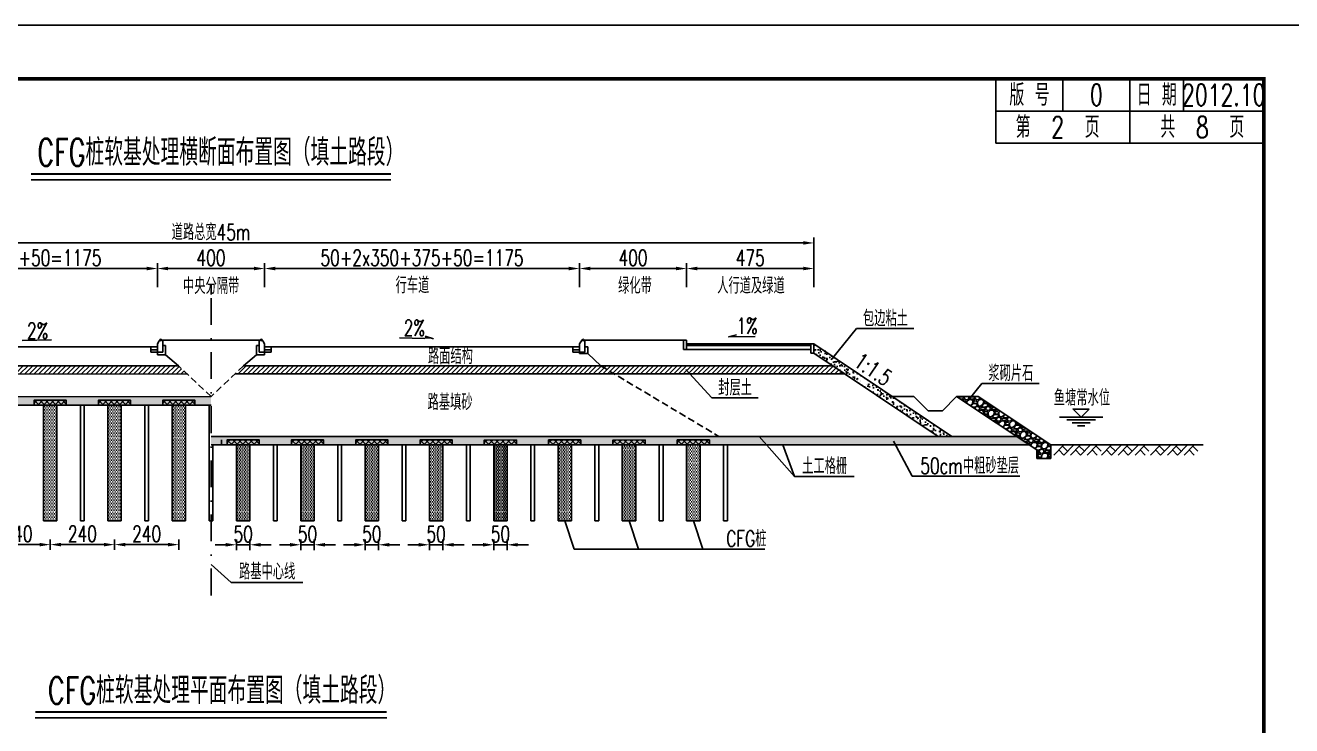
# Model space of a CAD drawing. Extents: x 216 to 3576, y 696 to 993.
# Drawn here: x 814.9 to 1051.2, y 861.8 to 992.5 of the extents above; entities that cross this region are included whole.
import ezdxf
from ezdxf.enums import TextEntityAlignment as Align

# ---------------------------------------------------------------- set-up
doc = ezdxf.new("R2010")
doc.units = 0
doc.header["$LTSCALE"] = 5
doc.header["$PDMODE"] = 32
doc.header["$PDSIZE"] = 0.3
for name, pattern in [('DASHDOT', [1, 0.5, -0.25, 0, -0.25]), ('DASHED', [19.05, 12.7, -6.35]), ('HIDDEN', [0.375, 0.25, -0.125]), ('RICAD_LTYPE1', [0])]:
    doc.linetypes.add(name, pattern=pattern)
doc.layers.get('0').update_dxf_attribs({"linetype": 'CONTINUOUS'})
doc.layers.get('DEFPOINTS').update_dxf_attribs({"linetype": 'RICAD_LTYPE1'})
for name, color, linetype in [('2', 2, 'HIDDEN'), ('LAYER1', 7, 'RICAD_LTYPE1'), ('PP-COM', 7, 'CONTINUOUS'), ('YOLLOW', 2, 'CONTINUOUS'), ('图框', 7, 'CONTINUOUS'), ('尺寸标注', 4, 'CONTINUOUS'), ('文字', 7, 'CONTINUOUS'), ('次轮廓', 7, 'CONTINUOUS'), ('结构', 7, 'CONTINUOUS'), ('绿化', 3, 'CONTINUOUS'), ('道路结构', 7, 'CONTINUOUS')]:
    doc.layers.add(name, color=color, linetype=linetype)
doc.layers.add('标注', color=4, linetype='CONTINUOUS', lineweight=15)
doc.styles.get("Standard").update_dxf_attribs({"font": 'simplex1.shx', "width": 0.7, "bigfont": 'hztxt.shx'})
doc.dimstyles.new('比例1：200', dxfattribs={"dimtxt": 3, "dimasz": 2, "dimexe": 1, "dimexo": 1, "dimgap": 0.5, "dimtad": 1, "dimlfac": 20, "dimzin": 13, "dimdsep": 46, "dimtxsty": 'Standard', "dimcen": -0.09, "dimclrd": 256, "dimclre": 256, "dimclrt": 7, "dimaunit": 1, "dimadec": 0, "dimazin": 0, "dimtfac": 0.0005, "dimtix": 1, "dimtmove": 2, "dimatfit": 3, "dimfxl": 0, "dimtolj": 1, "dimtzin": 13, "dimarcsym": 0})
pattern_1 = [(0, (-427.4949, 297), (0.15625, 0.3125), [0, -0.3125])]
pattern_2 = [(45, (-7.4949, 297), (-0.44194174, 0.44194174), [])]

# ---------------------------------------------------------------- blocks, each defined once
blk = doc.blocks.new('cs2')
for p, q in [((4729.56, 1070.97), (4729.56, 1069.04)), ((4729.92, 1071.66), (4729.6, 1071.1)), ((4730.59, 1071.79), (4730.14, 1071.79)), ((4730.59, 1071.79), (4730.59, 1069.54)), ((4730.59, 1069.54), (4729.56, 1069.54))]:
    blk.add_line(p, q)
for centre, start, end in [((4729.81, 1070.97), 150.42, 180), ((4730.14, 1071.54), 90, 150.42)]:
    blk.add_arc(centre, 0.25, start, end)
blk.add_point((4730.18, 1071.79))
blk = doc.blocks.new('*D40')
at = {"layer": 'DEFPOINTS', "color": 0}
for p in [(839.52, 947.13), (780.77, 942.68), (839.52, 942.68)]:
    blk.add_point(p, dxfattribs=at)
at = {"layer": '标注', "lineweight": -2}
for p, q in [((780.77, 943.68), (780.77, 948.13)), ((839.52, 943.68), (839.52, 948.13)), ((782.77, 947.13), (837.52, 947.13))]:
    blk.add_line(p, q, dxfattribs=at)
at = {"layer": '标注'}
for points in [[(782.77, 947.47), (782.77, 946.8), (780.77, 947.13)], [(837.52, 947.47), (837.52, 946.8), (839.52, 947.13)]]:
    blk.add_solid(points, dxfattribs=at)
at = {"layer": '标注', "color": 7, "insert": (810.14, 949.13), "char_height": 3, "attachment_point": 5}
blk.add_mtext('\\A1;50+375+2x350+50=1175', dxfattribs=at)
blk = doc.blocks.new('*D41')
at = {"layer": 'DEFPOINTS', "color": 0}
for p in [(859.52, 947.13), (839.52, 942.68), (859.52, 942.68)]:
    blk.add_point(p, dxfattribs=at)
at = {"layer": '标注', "lineweight": -2}
for p, q in [((839.52, 943.68), (839.52, 948.13)), ((859.52, 943.68), (859.52, 948.13)), ((841.52, 947.13), (857.52, 947.13))]:
    blk.add_line(p, q, dxfattribs=at)
at = {"layer": '标注'}
for points in [[(841.52, 947.47), (841.52, 946.8), (839.52, 947.13)], [(857.52, 947.47), (857.52, 946.8), (859.52, 947.13)]]:
    blk.add_solid(points, dxfattribs=at)
at = {"layer": '标注', "color": 7, "insert": (849.52, 949.13), "char_height": 3, "attachment_point": 5}
blk.add_mtext('\\A1;400', dxfattribs=at)
blk = doc.blocks.new('*D42')
at = {"layer": 'DEFPOINTS', "color": 0}
for p in [(918.27, 947.13), (859.52, 942.68), (918.27, 942.68)]:
    blk.add_point(p, dxfattribs=at)
at = {"layer": '标注', "lineweight": -2}
for p, q in [((859.52, 943.68), (859.52, 948.13)), ((918.27, 943.68), (918.27, 948.13)), ((861.52, 947.13), (916.27, 947.13))]:
    blk.add_line(p, q, dxfattribs=at)
at = {"layer": '标注'}
for points in [[(861.52, 947.47), (861.52, 946.8), (859.52, 947.13)], [(916.27, 947.47), (916.27, 946.8), (918.27, 947.13)]]:
    blk.add_solid(points, dxfattribs=at)
at = {"layer": '标注', "color": 7, "insert": (888.89, 949.13), "char_height": 3, "attachment_point": 5}
blk.add_mtext('\\A1;50+2x350+375+50=1175', dxfattribs=at)
blk = doc.blocks.new('*D43')
at = {"layer": 'DEFPOINTS', "color": 0}
for p in [(962.02, 951.91), (737.02, 942.68), (962.02, 942.68)]:
    blk.add_point(p, dxfattribs=at)
at = {"layer": '标注', "lineweight": -2}
for p, q in [((737.02, 945.91), (737.02, 952.91)), ((962.02, 945.91), (962.02, 952.91)), ((739.02, 951.91), (960.02, 951.91))]:
    blk.add_line(p, q, dxfattribs=at)
at = {"layer": '标注'}
for points in [[(739.02, 952.25), (739.02, 951.58), (737.02, 951.91)], [(960.02, 952.25), (960.02, 951.58), (962.02, 951.91)]]:
    blk.add_solid(points, dxfattribs=at)
at = {"layer": '标注', "color": 7, "insert": (849.52, 953.91), "char_height": 3, "attachment_point": 5}
blk.add_mtext('\\A1;道路总宽45m', dxfattribs=at)
blk = doc.blocks.new('*D44')
at = {"layer": 'DEFPOINTS', "color": 0}
for p in [(938.27, 947.13), (938.27, 942.68), (962.02, 942.68)]:
    blk.add_point(p, dxfattribs=at)
at = {"layer": '标注', "lineweight": -2}
for p, q in [((938.27, 943.68), (938.27, 948.13)), ((962.02, 943.68), (962.02, 948.13)), ((960.02, 947.13), (940.27, 947.13))]:
    blk.add_line(p, q, dxfattribs=at)
at = {"layer": '标注'}
for points in [[(940.27, 947.47), (940.27, 946.8), (938.27, 947.13)], [(960.02, 947.47), (960.02, 946.8), (962.02, 947.13)]]:
    blk.add_solid(points, dxfattribs=at)
at = {"layer": '标注', "color": 7, "insert": (950.14, 949.13), "char_height": 3, "attachment_point": 5}
blk.add_mtext('\\A1;475', dxfattribs=at)
blk = doc.blocks.new('*D45')
at = {"layer": 'DEFPOINTS', "color": 0}
for p in [(918.27, 947.13), (918.27, 942.68), (938.27, 942.68)]:
    blk.add_point(p, dxfattribs=at)
at = {"layer": '标注', "lineweight": -2}
for p, q in [((918.27, 943.68), (918.27, 948.13)), ((938.27, 943.68), (938.27, 948.13)), ((936.27, 947.13), (920.27, 947.13))]:
    blk.add_line(p, q, dxfattribs=at)
at = {"layer": '标注'}
for points in [[(920.27, 947.47), (920.27, 946.8), (918.27, 947.13)], [(936.27, 947.47), (936.27, 946.8), (938.27, 947.13)]]:
    blk.add_solid(points, dxfattribs=at)
at = {"layer": '标注', "color": 7, "insert": (928.27, 949.13), "char_height": 3, "attachment_point": 5}
blk.add_mtext('\\A1;400', dxfattribs=at)
blk = doc.blocks.new('*D46')
at = {"layer": 'DEFPOINTS', "color": 0}
for p in [(854.27, 897.54), (856.77, 897.54), (856.77, 895.57)]:
    blk.add_point(p, dxfattribs=at)
at = {"layer": '尺寸标注', "lineweight": -2}
for p, q in [((852.27, 895.57), (850.27, 895.57)), ((854.27, 896.54), (854.27, 894.57)), ((854.27, 895.57), (856.77, 895.57)), ((856.77, 896.54), (856.77, 894.57)), ((858.77, 895.57), (860.77, 895.57))]:
    blk.add_line(p, q, dxfattribs=at)
at = {"layer": '尺寸标注'}
for points in [[(852.27, 895.9), (852.27, 895.24), (854.27, 895.57)], [(858.77, 895.9), (858.77, 895.24), (856.77, 895.57)]]:
    blk.add_solid(points, dxfattribs=at)
at = {"layer": '尺寸标注', "color": 7, "insert": (855.52, 897.57), "char_height": 3, "attachment_point": 5}
blk.add_mtext('\\A1;50', dxfattribs=at)
blk = doc.blocks.new('*D60')
at = {"layer": 'DEFPOINTS', "color": 0}
for p in [(807.52, 897.54), (819.52, 897.54), (819.52, 895.6)]:
    blk.add_point(p, dxfattribs=at)
at = {"layer": '尺寸标注', "lineweight": -2}
for p, q in [((807.52, 896.54), (807.52, 894.6)), ((809.52, 895.6), (817.52, 895.6)), ((819.52, 896.54), (819.52, 894.6))]:
    blk.add_line(p, q, dxfattribs=at)
at = {"layer": '尺寸标注'}
for points in [[(809.52, 895.93), (809.52, 895.27), (807.52, 895.6)], [(817.52, 895.93), (817.52, 895.27), (819.52, 895.6)]]:
    blk.add_solid(points, dxfattribs=at)
at = {"layer": '尺寸标注', "color": 7, "insert": (813.52, 897.6), "char_height": 3, "attachment_point": 5}
blk.add_mtext('\\A1;240', dxfattribs=at)
blk = doc.blocks.new('*D61')
at = {"layer": 'DEFPOINTS', "color": 0}
for p in [(819.52, 897.54), (831.52, 897.54), (831.52, 895.6)]:
    blk.add_point(p, dxfattribs=at)
at = {"layer": '尺寸标注', "lineweight": -2}
for p, q in [((819.52, 896.54), (819.52, 894.6)), ((821.52, 895.6), (829.52, 895.6)), ((831.52, 896.54), (831.52, 894.6))]:
    blk.add_line(p, q, dxfattribs=at)
at = {"layer": '尺寸标注'}
for points in [[(821.52, 895.93), (821.52, 895.27), (819.52, 895.6)], [(829.52, 895.93), (829.52, 895.27), (831.52, 895.6)]]:
    blk.add_solid(points, dxfattribs=at)
at = {"layer": '尺寸标注', "color": 7, "insert": (825.52, 897.6), "char_height": 3, "attachment_point": 5}
blk.add_mtext('\\A1;240', dxfattribs=at)
blk = doc.blocks.new('*D62')
at = {"layer": 'DEFPOINTS', "color": 0}
for p in [(831.52, 897.54), (843.52, 897.54), (843.52, 895.6)]:
    blk.add_point(p, dxfattribs=at)
at = {"layer": '尺寸标注', "lineweight": -2}
for p, q in [((831.52, 896.54), (831.52, 894.6)), ((833.52, 895.6), (841.52, 895.6)), ((843.52, 896.54), (843.52, 894.6))]:
    blk.add_line(p, q, dxfattribs=at)
at = {"layer": '尺寸标注'}
for points in [[(833.52, 895.93), (833.52, 895.27), (831.52, 895.6)], [(841.52, 895.93), (841.52, 895.27), (843.52, 895.6)]]:
    blk.add_solid(points, dxfattribs=at)
at = {"layer": '尺寸标注', "color": 7, "insert": (837.52, 897.6), "char_height": 3, "attachment_point": 5}
blk.add_mtext('\\A1;240', dxfattribs=at)
blk = doc.blocks.new('*D63')
at = {"layer": 'DEFPOINTS', "color": 0}
for p in [(866.27, 897.54), (868.77, 897.54), (868.77, 895.57)]:
    blk.add_point(p, dxfattribs=at)
at = {"layer": '尺寸标注', "lineweight": -2}
for p, q in [((864.27, 895.57), (862.27, 895.57)), ((866.27, 896.54), (866.27, 894.57)), ((866.27, 895.57), (868.77, 895.57)), ((868.77, 896.54), (868.77, 894.57)), ((870.77, 895.57), (872.77, 895.57))]:
    blk.add_line(p, q, dxfattribs=at)
at = {"layer": '尺寸标注'}
for points in [[(864.27, 895.9), (864.27, 895.24), (866.27, 895.57)], [(870.77, 895.9), (870.77, 895.24), (868.77, 895.57)]]:
    blk.add_solid(points, dxfattribs=at)
at = {"layer": '尺寸标注', "color": 7, "insert": (867.52, 897.57), "char_height": 3, "attachment_point": 5}
blk.add_mtext('\\A1;50', dxfattribs=at)
blk = doc.blocks.new('*D64')
at = {"layer": 'DEFPOINTS', "color": 0}
for p in [(878.27, 897.54), (880.77, 897.54), (880.77, 895.57)]:
    blk.add_point(p, dxfattribs=at)
at = {"layer": '尺寸标注', "lineweight": -2}
for p, q in [((876.27, 895.57), (874.27, 895.57)), ((878.27, 896.54), (878.27, 894.57)), ((878.27, 895.57), (880.77, 895.57)), ((880.77, 896.54), (880.77, 894.57)), ((882.77, 895.57), (884.77, 895.57))]:
    blk.add_line(p, q, dxfattribs=at)
at = {"layer": '尺寸标注'}
for points in [[(876.27, 895.9), (876.27, 895.24), (878.27, 895.57)], [(882.77, 895.9), (882.77, 895.24), (880.77, 895.57)]]:
    blk.add_solid(points, dxfattribs=at)
at = {"layer": '尺寸标注', "color": 7, "insert": (879.52, 897.57), "char_height": 3, "attachment_point": 5}
blk.add_mtext('\\A1;50', dxfattribs=at)
blk = doc.blocks.new('*D65')
at = {"layer": 'DEFPOINTS', "color": 0}
for p in [(890.27, 897.54), (892.77, 897.54), (892.77, 895.57)]:
    blk.add_point(p, dxfattribs=at)
at = {"layer": '尺寸标注', "lineweight": -2}
for p, q in [((888.27, 895.57), (886.27, 895.57)), ((890.27, 896.54), (890.27, 894.57)), ((890.27, 895.57), (892.77, 895.57)), ((892.77, 896.54), (892.77, 894.57)), ((894.77, 895.57), (896.77, 895.57))]:
    blk.add_line(p, q, dxfattribs=at)
at = {"layer": '尺寸标注'}
for points in [[(888.27, 895.9), (888.27, 895.24), (890.27, 895.57)], [(894.77, 895.9), (894.77, 895.24), (892.77, 895.57)]]:
    blk.add_solid(points, dxfattribs=at)
at = {"layer": '尺寸标注', "color": 7, "insert": (891.52, 897.57), "char_height": 3, "attachment_point": 5}
blk.add_mtext('\\A1;50', dxfattribs=at)
blk = doc.blocks.new('*D66')
at = {"layer": 'DEFPOINTS', "color": 0}
for p in [(902.27, 897.54), (904.77, 897.54), (904.77, 895.57)]:
    blk.add_point(p, dxfattribs=at)
at = {"layer": '尺寸标注', "lineweight": -2}
for p, q in [((900.27, 895.57), (898.27, 895.57)), ((902.27, 896.54), (902.27, 894.57)), ((902.27, 895.57), (904.77, 895.57)), ((904.77, 896.54), (904.77, 894.57)), ((906.77, 895.57), (908.77, 895.57))]:
    blk.add_line(p, q, dxfattribs=at)
at = {"layer": '尺寸标注'}
for points in [[(900.27, 895.9), (900.27, 895.24), (902.27, 895.57)], [(906.77, 895.9), (906.77, 895.24), (904.77, 895.57)]]:
    blk.add_solid(points, dxfattribs=at)
at = {"layer": '尺寸标注', "color": 7, "insert": (903.52, 897.57), "char_height": 3, "attachment_point": 5}
blk.add_mtext('\\A1;50', dxfattribs=at)
blk = doc.blocks.new('series')
at = {"width": 0.75}
for tag, height, p in [('页码', 4, (-35, -19)), ('图名', 5, (-220, -282)), ('图号', 5, (-20, -282))]:
    blk.add_attdef(tag, text='', height=height, dxfattribs=at).set_placement(p, align=Align.MIDDLE_CENTER)
blk = doc.blocks.new('123')
at = {"color": 7}
blk.add_lwpolyline([(635.99, 695.53), (635.99, 992.53), (215.99, 992.53), (215.99, 695.53)], close=True, dxfattribs=at)

msp = doc.modelspace()

# ---------------------------------------------------------------- hatches: boundary and pattern name
at = {"layer": 'YOLLOW'}
h = msp.add_hatch(dxfattribs=at)
h.set_pattern_fill('AR-CONC', color=256, scale=0.25, style=0)
h.set_pattern_definition([(50, (-7.4949, 297), (1.7931505, -0.1568803), [0.1875, -2.0625]), (355, (-7.495, 297), (-0.3468783, 1.8804803), [0.15, -1.65]), (100.4514, (-7.3455, 296.987), (1.4462735, 1.7235989), [0.1593505, -1.7528553]), (46.1842, (-7.495, 297.5), (2.6681026, -0.4137975), [0.28125, -3.09375]), (96.6356, (-7.2726, 297.4655), (2.336657, 2.4352947), [0.239026, -2.6292825]), (351.1842, (-7.495, 297.5), (2.336655, 2.4352965), [0.225, -2.475]), (21, (-7.2449, 297.375), (1.4922676, -1.0065472), [0.1875, -2.0625]), (326, (-7.245, 297.375), (0.6082883, 1.812875), [0.15, -1.65]), (71.4514, (-7.1206, 297.2911), (2.1005566, 0.8063262), [0.1593505, -1.7528553]), (37.5, (-7.4949, 297), (0.03039964, 0.83223463), [0, -1.63, 0, -1.675, 0, -1.65625]), (7.5, (-7.4949, 297), (0.65767384, 0.9860293), [0, -0.955, 0, -1.5925, 0, -0.63125]), (327.5, (-8.0524, 297), (1.3345561, -0.05638718), [0, -0.625, 0, -1.95, 0, -2.5875]), (317.5, (-8.3024, 297), (1.4579654, 0.2502625), [0, -0.8125, 0, -1.295, 0, -1.8375])])
h.paths.add_polyline_path([(962.01933, 933.09658), (962.01933, 931.36063), (985.18789, 915.78412), (987.77001, 915.78407)])
h = msp.add_hatch(dxfattribs=at)
h.set_pattern_fill('ANSI31', color=256, scale=5, style=0)
h.set_pattern_definition(pattern_2)
h.paths.add_polyline_path([(733.25789, 928.85301), (731.00391, 927.35036), (845.02744, 927.48449), (843.43868, 928.98263)])
h = msp.add_hatch(dxfattribs=at)
h.set_pattern_fill('ANSI31', color=256, scale=5, style=0)
h.set_pattern_definition(pattern_2)
h.paths.add_polyline_path([(855.59795, 928.97794), (854.00756, 927.47794), (967.79445, 927.47794), (965.56335, 928.97794)])
h = msp.add_hatch(dxfattribs=at)
h.set_pattern_fill('AR-SAND', color=256, style=0)
h.set_pattern_definition([(37.5, (0, 297), (-0.0629934, 1.9268238), [0, -1.52, 0, -1.7, 0, -1.625]), (7.5, (0, 297), (1.769777, 2.822146), [0, -0.82, 0, -1.37, 0, -0.525]), (327.5, (-1.23, 297), (3.1141419, 0.005659), [0, -0.5, 0, -1.8, 0, -2.35]), (317.5, (-1.23, 297), (3.0061266, 0.8776756), [0, -0.25, 0, -1.18, 0, -1.35])])
h.paths.add_polyline_path([(719.52092, 923.13424), (718.00137, 921.61469), (849.51933, 921.61469), (849.51789, 923.24885)])
h = msp.add_hatch(dxfattribs=at)
h.set_pattern_fill('GRAVEL', color=256, scale=2, style=0)
h.set_pattern_definition([(228.0128, (-6.05491, 299), (-15.999996464, -18.000002683), [0.269072, -26.638176]), (184.9697, (-6.23491, 298.8), (24.000002103, 1.999982614), [0.461736, -45.71185]), (132.5104, (-6.69491, 298.76), (19.999981437, -22.000017348), [0.325576, -32.232064]), (267.2737, (-7.47491, 298.26), (1.9999920355, 40.00000059), [0.420476, -41.627116]), (292.8337, (-7.49491, 297.84), (-10.000019811, 23.9999928236), [0.41231, -40.818746]), (357.2737, (-7.33491, 297.46), (-40.00000059, 1.9999920355), [0.420476, -41.627116]), (37.6942, (-6.914914, 297.44), (-26.0000146912, -19.9999808103), [0.556058, -55.049698]), (72.2553, (-6.47491, 297.78), (14.0000215254, 43.9999924625), [0.524976, -51.972642]), (121.4296, (-6.31491, 298.28), (-16.000016468, 25.999990073), [0.4219, -41.768146]), (175.2364, (-6.53491, 298.64), (22.000001893, -1.999983065), [0.481664, -23.601526]), (222.3974, (-7.014914, 298.68), (-24.000014702, -21.999984164), [0.622896, -61.66675]), (138.8141, (-5.49491, 298.24), (-14.000005894, 11.999994627), [0.212602, -21.047688]), (171.4692, (-5.65491, 298.38), (25.99999657, -4.00001582), [0.404474, -40.043022]), (225, (-6.0549, 298.44), (-2e-16, -2.0000006), [0.282842, -2.545584]), (203.1986, (-6.19491, 298.68), (9.99999946, 4.00000265), [0.152316, -15.07923]), (291.8014, (-6.3349, 298.62), (-1.99999982, 6.00000055), [0.215406, -10.554924]), (30.9638, (-6.2549, 298.42), (5.99999604, 4.00000497), [0.349858, -11.312046]), (161.5651, (-5.9549, 298.6), (4.00000087, -1.9999968), [0.252982, -6.071574]), (16.3895, (-7.49491, 298.62), (20.000004397, 5.99998542), [0.3544, -35.08569]), (70.3462, (-7.15491, 298.72), (-7.999990495, -22.000004271), [0.297322, -29.434816]), (293.1986, (-5.95491, 299), (-4.00000265, 9.99999946), [0.30463, -14.926916]), (343.6105, (-5.83491, 298.72), (-20.000004397, 5.99998542), [0.3544, -35.08569]), (339.444, (-7.49491, 297.38), (-10.00000369, 3.999991993), [0.34176, -16.746248]), (294.7751, (-7.17491, 297.26), (-9.999984378, 22.000006844), [0.286356, -28.349286]), (66.8014, (-5.93491, 297), (4.00000265, 9.99999946), [0.30463, -14.926916]), (17.354, (-5.81491, 297.28), (-26.000004038, -7.999989005), [0.335262, -33.190848]), (69.444, (-6.91491, 297), (-3.999991993, -10.00000369), [0.17088, -16.917128]), (101.3099, (-6.0549, 297), (-1.99999526, 8.0000015), [0.10198, -10.096058]), (165.9638, (-6.0749, 297.1), (6.0000011, -1.99999611), [0.41231, -7.8339]), (186.009, (-6.47491, 297.2), (19.999999502, 1.999998635), [0.3821, -37.827846]), (303.6901, (-6.2549, 298.24), (-2.00000267, 3.99999912), [0.288444, -6.922658]), (353.1572, (-6.09491, 298), (33.999998731, -4.000015996), [0.503588, -49.855126]), (60.9454, (-5.59491, 297.94), (-8.000000054, -14.00000077), [0.205912, -20.385348]), (90, (-5.495, 298.12), (-2, 2), [0.12, -1.88]), (120.2564, (-6.51491, 297.26), (7.999989774, -14.000004912), [0.277848, -27.50704]), (48.0128, (-6.65491, 297.5), (15.999996464, 18.000002683), [0.538144, -26.369104]), (0, (-6.295, 297.9), (2, 2), [0.52, -1.48]), (325.3048, (-5.77491, 297.9), (-19.999988518, 14.000017219), [0.316228, -31.306548]), (254.0546, (-5.51491, 297.72), (-1.99999978, -8.000000253), [0.291204, -14.269016]), (207.646, (-5.59491, 297.44), (-37.9999916144, -20.0000154263), [0.47413, -46.938948]), (175.4261, (-6.01491, 297.22), (-26.0000011166, 1.9999896023), [0.501598, -49.658148])])
h.paths.add_polyline_path([(988.65472, 923.24862), (1003.61825, 913.27293), (1003.61825, 911.70197), (1006.22468, 911.70197), (1006.22468, 914.20197), (992.65472, 923.24862)])
h = msp.add_hatch(dxfattribs=at)
h.set_pattern_fill('AR-SAND', color=256, style=0)
h.set_pattern_definition([(37.5, (-7.4949, 297), (-0.0629934, 1.9268238), [0, -1.52, 0, -1.7, 0, -1.625]), (7.5, (-7.495, 297), (1.7697767, 2.822146), [0, -0.82, 0, -1.37, 0, -0.525]), (327.5, (-8.7249, 297), (3.1141419, 0.005659), [0, -0.5, 0, -1.8, 0, -2.35]), (317.5, (-8.725, 297), (3.0061266, 0.8776756), [0, -0.25, 0, -1.18, 0, -1.35])])
h.paths.add_polyline_path([(849.51933, 914.20197), (849.51933, 915.78595), (999.85187, 915.78595), (1002.22468, 914.20197)])
at = {"layer": '尺寸标注'}
h = msp.add_hatch(dxfattribs=at)
h.set_pattern_fill('ANSI37', color=8, scale=6, style=0)
h.set_pattern_definition([(45, (-403.4949, 297), (-0.5303301, 0.5303301), []), (135, (-403.4949, 297), (-0.5303301, -0.5303301), [])])
h.paths.add_polyline_path([(816.51933, 921.61469), (822.51933, 921.61469), (822.5185, 922.55069), (816.51933, 922.55069)])
h = msp.add_hatch(dxfattribs=at)
h.set_pattern_fill('ANSI37', color=8, scale=6, style=0)
h.set_pattern_definition([(45, (-391.4949, 297), (-0.5303301, 0.5303301), []), (135, (-391.4949, 297), (-0.5303301, -0.5303301), [])])
h.paths.add_polyline_path([(828.51933, 921.61469), (834.51933, 921.61469), (834.5185, 922.55069), (828.51933, 922.53446)])
h = msp.add_hatch(dxfattribs=at)
h.set_pattern_fill('ANSI37', color=8, scale=6, style=0)
h.set_pattern_definition([(45, (-379.4949, 297), (-0.5303301, 0.5303301), []), (135, (-379.4949, 297), (-0.5303301, -0.5303301), [])])
h.paths.add_polyline_path([(840.51933, 921.61469), (846.51933, 921.61469), (846.5185, 922.55069), (840.51933, 922.55069)])
h = msp.add_hatch(dxfattribs=at)
h.set_pattern_fill('ANSI37', color=8, scale=6, style=0)
h.set_pattern_definition([(45, (-367.4949, 289.5873), (-0.5303301, 0.5303301), []), (135, (-367.4949, 289.5873), (-0.5303301, -0.5303301), [])])
h.paths.add_polyline_path([(852.51933, 914.20197), (858.51933, 914.20197), (858.51793, 915.13797), (852.51933, 915.13797)])
h = msp.add_hatch(dxfattribs=at)
h.set_pattern_fill('ANSI37', color=8, scale=6, style=0)
h.set_pattern_definition([(45, (-355.4949, 289.5873), (-0.5303301, 0.5303301), []), (135, (-355.4949, 289.5873), (-0.5303301, -0.5303301), [])])
h.paths.add_polyline_path([(864.51933, 914.20197), (870.51933, 914.20197), (870.5185, 915.13797), (864.51933, 915.13797)])
h = msp.add_hatch(dxfattribs=at)
h.set_pattern_fill('ANSI37', color=8, scale=6, style=0)
h.set_pattern_definition([(45, (-343.4949, 289.5873), (-0.5303301, 0.5303301), []), (135, (-343.4949, 289.5873), (-0.5303301, -0.5303301), [])])
h.paths.add_polyline_path([(876.51933, 914.20197), (882.51933, 914.20197), (882.5185, 915.13797), (876.51933, 915.13797)])
h = msp.add_hatch(dxfattribs=at)
h.set_pattern_fill('ANSI37', color=8, scale=6, style=0)
h.set_pattern_definition([(45, (-331.4949, 289.5873), (-0.5303301, 0.5303301), []), (135, (-331.4949, 289.5873), (-0.5303301, -0.5303301), [])])
h.paths.add_polyline_path([(888.51933, 914.20197), (894.51933, 914.20197), (894.51793, 915.13797), (888.51933, 915.13797)])
h = msp.add_hatch(dxfattribs=at)
h.set_pattern_fill('ANSI37', color=8, scale=6, style=0)
h.set_pattern_definition([(45, (-319.4949, 289.5873), (-0.5303301, 0.5303301), []), (135, (-319.4949, 289.5873), (-0.5303301, -0.5303301), [])])
h.paths.add_polyline_path([(900.51933, 914.20197), (906.51933, 914.20197), (906.51793, 915.13797), (900.51933, 915.12175)])
h = msp.add_hatch(dxfattribs=at)
h.set_pattern_fill('ANSI37', color=8, scale=6, style=0)
h.set_pattern_definition([(45, (-307.4949, 289.5873), (-0.5303301, 0.5303301), []), (135, (-307.4949, 289.5873), (-0.5303301, -0.5303301), [])])
h.paths.add_polyline_path([(912.51933, 914.20197), (918.51933, 914.20197), (918.51793, 915.13797), (912.51933, 915.13797)])
h = msp.add_hatch(dxfattribs=at)
h.set_pattern_fill('ANSI37', color=8, scale=6, style=0)
h.set_pattern_definition([(45, (-295.4949, 289.5873), (-0.5303301, 0.5303301), []), (135, (-295.4949, 289.5873), (-0.5303301, -0.5303301), [])])
h.paths.add_polyline_path([(924.51933, 914.20197), (930.51933, 914.20197), (930.51793, 915.13797), (924.51933, 915.12175)])
h = msp.add_hatch(dxfattribs=at)
h.set_pattern_fill('ANSI37', color=8, scale=6, style=0)
h.set_pattern_definition([(45, (-283.4949, 289.5979), (-0.5303301, 0.5303301), []), (135, (-283.4949, 289.5979), (-0.5303301, -0.5303301), [])])
h.paths.add_polyline_path([(936.51932, 914.21255), (942.51932, 914.21255), (942.51792, 915.13797), (936.51932, 915.13797)])
at = {"layer": '次轮廓'}
h = msp.add_hatch(dxfattribs=at)
h.set_pattern_fill('DOTS', color=256, scale=5, style=0)
h.set_pattern_definition(pattern_1)
h.paths.add_polyline_path([(820.76933, 921.61469), (820.76933, 900.01469), (818.26933, 900.01469), (818.26933, 921.61469)])
h = msp.add_hatch(dxfattribs=at)
h.set_pattern_fill('DOTS', color=256, scale=5, style=0)
h.set_pattern_definition(pattern_1)
h.paths.add_polyline_path([(832.76933, 921.61469), (832.76933, 900.01469), (830.26933, 900.01469), (830.26933, 921.61469)])
h = msp.add_hatch(dxfattribs=at)
h.set_pattern_fill('DOTS', color=256, scale=5, style=0)
h.set_pattern_definition(pattern_1)
h.paths.add_polyline_path([(844.76933, 921.61469), (844.76933, 900.01469), (842.26933, 900.01469), (842.26933, 921.61469)])
h = msp.add_hatch(dxfattribs=at)
h.set_pattern_fill('DOTS', color=256, scale=5, style=0)
h.set_pattern_definition([(0, (-7.4949, 297), (0.15625, 0.3125), [0, -0.3125])])
h.paths.add_polyline_path([(854.26933, 914.20197), (854.26933, 900.01469), (856.76933, 900.01469), (856.76933, 914.20197)])
h = msp.add_hatch(dxfattribs=at)
h.set_pattern_fill('DOTS', color=256, scale=5, style=0)
h.set_pattern_definition([(0, (4.5051, 297), (0.15625, 0.3125), [0, -0.3125])])
h.paths.add_polyline_path([(866.26933, 914.20197), (866.26933, 900.01469), (868.76933, 900.01469), (868.76933, 914.20197)])
h = msp.add_hatch(dxfattribs=at)
h.set_pattern_fill('DOTS', color=256, scale=5, style=0)
h.set_pattern_definition([(0, (16.5051, 297), (0.15625, 0.3125), [0, -0.3125])])
h.paths.add_polyline_path([(878.26933, 914.20197), (878.26933, 900.01469), (880.76933, 900.01469), (880.76933, 914.20197)])
h = msp.add_hatch(dxfattribs=at)
h.set_pattern_fill('DOTS', color=256, scale=5, style=0)
h.set_pattern_definition([(0, (28.5051, 297), (0.15625, 0.3125), [0, -0.3125])])
h.paths.add_polyline_path([(890.26933, 914.20197), (890.26933, 900.01469), (892.76933, 900.01469), (892.76933, 914.20197)])
h = msp.add_hatch(dxfattribs=at)
h.set_pattern_fill('DOTS', color=256, scale=5, style=0)
h.set_pattern_definition([(0, (40.5051, 297), (0.15625, 0.3125), [0, -0.3125])])
h.paths.add_polyline_path([(902.26933, 914.20197), (902.26933, 900.01469), (904.76933, 900.01469), (904.76933, 914.20197)])
h = msp.add_hatch(dxfattribs=at)
h.set_pattern_fill('DOTS', color=256, scale=5, style=0)
h.set_pattern_definition([(0, (52.5051, 297), (0.15625, 0.3125), [0, -0.3125])])
h.paths.add_polyline_path([(914.26933, 914.20197), (914.26933, 900.01469), (916.76933, 900.01469), (916.76933, 914.20197)])
h = msp.add_hatch(dxfattribs=at)
h.set_pattern_fill('DOTS', color=256, scale=5, style=0)
h.set_pattern_definition([(0, (64.50508, 297.01058), (0.15625, 0.3125), [0, -0.3125])])
h.paths.add_polyline_path([(926.26932, 914.21255), (926.26932, 900.02527), (928.76932, 900.02527), (928.76932, 914.21255)])
h = msp.add_hatch(dxfattribs=at)
h.set_pattern_fill('DOTS', color=256, scale=5, style=0)
h.set_pattern_definition([(0, (76.50507, 297.02116), (0.15625, 0.3125), [0, -0.3125])])
h.paths.add_polyline_path([(938.26931, 914.22313), (938.26931, 900.03585), (940.76931, 900.03585), (940.76931, 914.22313)])

# ---------------------------------------------------------------- linework, layer by layer
for p, q in [((815.94237, 963.71486), (883.09629, 963.71486)), ((918.62318, 933.65135), (918.30191, 933.08534)), ((919.2921, 933.77794), (918.8406, 933.77794)), ((919.2921, 933.77794), (919.2921, 931.52794)), ((839.51933, 932.53202), (800.85056, 932.48252)), ((838.26933, 932.53202), (838.26933, 931.93202)), ((838.26933, 932.33202), (838.26933, 932.13202)), ((838.26933, 932.13202), (838.26933, 931.58202)), ((838.26933, 932.03202), (838.26933, 931.73202)), ((839.51933, 931.93202), (838.26933, 931.93202)), ((838.26933, 931.93202), (838.26933, 931.53202)), ((838.26933, 931.73202), (838.26933, 931.53202)), ((839.51933, 931.53202), (838.26933, 931.53202)), ((839.51933, 932.53202), (839.51933, 931.23202)), ((841.01933, 931.03202), (839.51933, 931.03202)), ((841.01933, 932.78202), (840.5421, 932.78202)), ((841.01933, 932.78202), (841.01933, 931.03202)), ((841.01933, 931.03202), (843.43868, 928.98263)), ((855.59795, 928.97794), (858.01933, 931.03202)), ((858.01933, 932.78202), (858.49655, 932.78202)), ((858.01933, 932.78202), (858.01933, 931.03202)), ((858.01933, 931.03202), (859.51933, 931.03202)), ((859.51933, 932.53202), (859.51933, 931.23202)), ((860.76933, 932.53202), (859.51933, 932.53202)), ((859.51933, 932.52794), (898.1881, 932.52794)), ((859.51933, 931.93202), (860.76933, 931.93202)), ((859.51933, 931.53202), (860.76933, 931.53202)), ((860.76933, 932.53202), (860.76933, 932.38202)), ((860.76933, 932.53202), (860.76933, 932.33202)), ((860.76933, 932.53202), (860.76933, 931.93202)), ((860.76933, 932.33202), (860.76933, 932.13202)), ((860.76933, 932.13202), (860.76933, 931.58202)), ((860.76933, 932.03202), (860.76933, 931.73202)), ((860.76933, 931.93202), (860.76933, 931.53202)), ((860.76933, 931.73202), (860.76933, 931.53202)), ((899.51933, 932.52794), (897.85856, 932.52794)), ((900.76933, 932.52794), (899.51933, 932.52794)), ((899.51933, 932.52794), (918.26933, 932.52794)), ((917.01933, 932.52794), (917.01933, 932.32794)), ((917.01933, 932.52794), (917.01933, 931.52794)), ((917.01933, 932.32794), (917.01933, 932.12794)), ((918.26933, 931.92794), (917.01933, 931.92794)), ((918.26933, 931.52794), (917.01933, 931.52794)), ((918.26544, 931.49819), (918.26544, 931.49819)), ((918.26933, 932.96193), (918.26933, 931.27794)), ((918.26933, 932.52794), (918.26933, 931.27794)), ((919.2921, 931.52794), (918.26933, 931.52794)), ((919.81113, 931.27794), (918.26933, 931.27794)), ((919.81113, 932.52794), (919.2921, 932.52794)), ((919.81113, 932.52794), (919.2921, 932.52794)), ((919.81113, 932.52794), (919.81113, 931.27794)), ((919.81113, 931.27794), (922.23251, 928.97794)), ((962.01933, 933.09658), (938.26933, 933.09658)), ((961.41933, 932.79658), (938.26933, 932.79658)), ((961.41933, 931.99658), (938.26933, 931.99658)), ((987.77001, 915.78407), (962.01933, 933.09658)), ((985.18789, 915.78412), (962.01933, 931.36063)), ((843.43868, 928.98263), (733.25789, 928.85301)), ((855.59795, 928.97794), (965.56335, 928.97794)), ((845.02744, 927.48449), (731.00391, 927.35036)), ((854.00756, 927.47794), (967.79445, 927.47794)), ((976.66722, 923.24862), (980.66722, 923.24862)), ((983.32972, 920.58612), (980.66722, 923.24862)), ((985.99222, 920.58612), (988.65472, 923.24862)), ((988.65472, 923.24862), (992.65472, 923.24862)), ((1003.61825, 913.27293), (988.65472, 923.24862)), ((1006.22468, 914.20197), (992.65472, 923.24862)), ((983.32972, 920.58612), (985.99222, 920.58612)), ((1003.61825, 911.70197), (1003.61825, 913.27293)), ((1006.22468, 914.20197), (1006.22468, 911.70197)), ((1006.22468, 914.20197), (1034.65833, 914.20197)), ((1006.22468, 911.70197), (1003.61825, 911.70197)), ((816.71831, 863.27365), (882.32035, 863.27365))]:
    msp.add_line(p, q)
at = {"linetype": 'Continuous'}
for p, q in [((859.51933, 932.53202), (859.51933, 932.53202)), ((859.51933, 931.93202), (859.51933, 931.93202)), ((859.51933, 931.43202), (859.51933, 931.43202)), ((900.76933, 932.52794), (900.76933, 932.52794)), ((918.26933, 931.42794), (918.26933, 931.42794))]:
    msp.add_line(p, q, dxfattribs=at)
at = {"color": 2}
for p, q in [((951.80884, 915.78452), (958.40964, 908.33782)), ((976.84766, 914.91144), (980.34705, 908.349)), ((958.40964, 908.33782), (956.21345, 914.20197)), ((958.40964, 908.33782), (969.51761, 908.33782)), ((980.34705, 908.349), (1000.43884, 908.349))]:
    msp.add_line(p, q, dxfattribs=at)
at = {"const_width": 0.4}
for points in [[(815.94237, 964.78925), (883.09629, 964.78925)], [(816.71831, 864.34803), (882.32035, 864.34803)]]:
    msp.add_lwpolyline(points, dxfattribs=at)
at = {"color": 7}
msp.add_lwpolyline([(951.0524, 934.4571), (946.08719, 934.35779), (947.60298, 934.747)], dxfattribs=at)
at = {"linetype": 'DASHED', "ltscale": 0.02}
for points in [[(849.51932, 923.24886), (843.43868, 928.98263)], [(855.59795, 928.97794), (849.51932, 923.24886)], [(922.23251, 928.97794), (944.30029, 915.7839)]]:
    msp.add_lwpolyline(points, dxfattribs=at)
for centre, start, end in [((918.8406, 933.52794), 90, 150.4200381), ((918.51933, 932.96193), 150.4200381, 180)]:
    msp.add_arc(centre, 0.25, start, end)
msp.add_point((918.91602, 933.77794))
at = {"layer": '2', "linetype": 'DASHDOT', "ltscale": 2}
msp.add_line((849.51933, 886.11701), (849.51933, 945.4549), dxfattribs=at)
at = {"layer": 'LAYER1', "color": 1, "linetype": 'Continuous'}
msp.add_lwpolyline([(849.51933, 915.78595), (999.85187, 915.78385)], dxfattribs=at)
at = {"layer": 'YOLLOW'}
for p, q in [((969.96686, 935.91942), (965.24222, 930.11961)), ((969.96686, 935.91942), (980.64379, 935.91942)), ((942.97503, 922.97899), (938.10771, 928.26942)), ((993.36505, 925.6754), (991.00273, 922.7755)), ((993.36505, 925.6754), (1004.04418, 925.6754)), ((942.97503, 922.97899), (951.64162, 922.97899)), ((1015.93842, 919.40641), (1007.84661, 919.40641)), ((1014.56456, 918.90295), (1009.22047, 918.90295)), ((1013.55803, 918.32856), (1010.227, 918.32856)), ((1012.55289, 917.75417), (1011.23214, 917.75417)), ((1008.64875, 914.20197), (1006.77375, 912.32697)), ((1008.64875, 912.32697), (1007.71125, 913.26447)), ((1009.35585, 913.03408), (1008.41835, 913.97158)), ((1010.52375, 914.20197), (1008.64875, 912.32697)), ((1011.77375, 914.20197), (1009.89875, 912.32697)), ((1011.77375, 912.32697), (1010.83625, 913.26447)), ((1012.48085, 913.03408), (1011.54335, 913.97158)), ((1013.64875, 914.20197), (1011.77375, 912.32697)), ((1014.89875, 914.20197), (1013.02375, 912.32697)), ((1014.89875, 912.32697), (1013.96125, 913.26447)), ((1015.60585, 913.03408), (1014.66835, 913.97158)), ((1017.55923, 914.20197), (1015.68423, 912.32697)), ((1017.55923, 912.32697), (1016.62173, 913.26447)), ((1018.26634, 913.03408), (1017.32884, 913.97158)), ((1019.43423, 914.20197), (1017.55923, 912.32697)), ((1020.68423, 914.20197), (1018.80923, 912.32697)), ((1020.68423, 912.32697), (1019.74673, 913.26447)), ((1021.39134, 913.03408), (1020.45384, 913.97158)), ((1022.55923, 914.20197), (1020.68423, 912.32697)), ((1023.80923, 914.20197), (1021.93423, 912.32697)), ((1023.80923, 912.32697), (1022.87173, 913.26447)), ((1024.51634, 913.03408), (1023.57884, 913.97158)), ((1026.71552, 914.20197), (1024.84052, 912.32697)), ((1026.71552, 912.32697), (1025.77802, 913.26447)), ((1027.42263, 913.03408), (1026.48513, 913.97158)), ((1028.59052, 914.20197), (1026.71552, 912.32697)), ((1029.84052, 914.20197), (1027.96552, 912.32697)), ((1029.84052, 912.32697), (1028.90302, 913.26447)), ((1030.54763, 913.03408), (1029.61013, 913.97158)), ((1031.71552, 914.20197), (1029.84052, 912.32697)), ((1032.96552, 914.20197), (1031.09052, 912.32697)), ((1032.96552, 912.32697), (1032.02802, 913.26447)), ((1033.67263, 913.03408), (1032.73513, 913.97158))]:
    msp.add_line(p, q, dxfattribs=at)
msp.add_lwpolyline([(1013.39251, 920.90641), (1010.39251, 920.90641), (1011.89251, 919.40641)], close=True, dxfattribs=at)
at = {"layer": '图框'}
for p, q in [((995.99162, 970.52876), (995.99162, 982.52876)), ((1008.49162, 976.52876), (1008.49162, 982.52876)), ((1020.99162, 976.52876), (1020.99162, 982.52876)), ((1030.99162, 976.52876), (1030.99162, 982.52876)), ((995.99162, 976.52876), (1045.99162, 976.52876)), ((1020.99162, 970.52876), (1020.99162, 976.52876)), ((995.99162, 970.52876), (1045.99162, 970.52876))]:
    msp.add_line(p, q, dxfattribs=at)
at = {"layer": '图框', "const_width": 0.7}
msp.add_lwpolyline([(1045.99162, 982.52876), (665.99162, 982.52876), (665.99162, 705.52876), (1045.99162, 705.52876), (1045.99162, 982.52876)], dxfattribs=at)
at = {"layer": '尺寸标注', "color": 2}
for p in [(849.51933, 942.30372), (849.51933, 943.81584)]:
    msp.add_line(p, (849.51933, 944.03746), dxfattribs=at)
at = {"layer": '尺寸标注', "color": 1}
for p, q in [((849.51933, 923.24886), (719.52092, 923.13424)), ((849.51933, 921.61469), (754.46535, 921.61469)), ((849.51933, 914.20197), (944.57331, 914.20197)), ((1002.22468, 914.20197), (944.57331, 914.20197))]:
    msp.add_line(p, q, dxfattribs=at)
at = {"layer": '尺寸标注'}
msp.add_line((851.48563, 914.20197), (851.48563, 915.13797), dxfattribs=at)
for points in [[(816.51933, 921.61469), (822.51933, 921.61469), (822.5185, 922.55069), (816.51933, 922.55069), (816.51933, 921.61469)], [(828.51933, 921.61469), (834.51933, 921.61469), (834.5185, 922.55069), (828.51933, 922.53446), (828.51933, 921.61469)], [(840.51933, 921.61469), (846.51933, 921.61469), (846.5185, 922.55069), (840.51933, 922.55069), (840.51933, 921.61469)], [(852.51933, 914.20197), (858.51933, 914.20197), (858.51793, 915.13797), (852.51933, 915.13797), (852.51933, 914.20197)], [(864.51933, 914.20197), (870.51933, 914.20197), (870.5185, 915.13797), (864.51933, 915.13797), (864.51933, 914.20197)], [(876.51933, 914.20197), (882.51933, 914.20197), (882.5185, 915.13797), (876.51933, 915.13797), (876.51933, 914.20197)], [(888.51933, 914.20197), (894.51933, 914.20197), (894.51793, 915.13797), (888.51933, 915.13797), (888.51933, 914.20197)], [(900.51933, 914.20197), (906.51933, 914.20197), (906.51793, 915.13797), (900.51933, 915.12175), (900.51933, 914.20197)], [(912.51933, 914.20197), (918.51933, 914.20197), (918.51793, 915.13797), (912.51933, 915.13797), (912.51933, 914.20197)], [(924.51933, 914.20197), (930.51933, 914.20197), (930.51793, 915.13797), (924.51933, 915.12175), (924.51933, 914.20197)], [(936.51932, 914.21255), (942.51932, 914.21255), (942.51792, 915.13797), (936.51932, 915.13797), (936.51932, 914.21255)]]:
    msp.add_lwpolyline(points, dxfattribs=at)
at = {"layer": '文字', "ltscale": 10}
for p, q in [((814.29232, 933.71411, -0.05458), (819.74629, 933.8104, -0.05458)), ((889.4463, 934.05102), (884.70292, 934.20564)), ((891.04736, 933.99883), (889.45382, 934.49422))]:
    msp.add_line(p, q, dxfattribs=at)
at = {"layer": '文字', "color": 2}
for p, q in [((915.51931, 900.03585), (917.28365, 894.73208)), ((927.51931, 900.03585), (929.28365, 894.73208)), ((939.51931, 900.03585), (941.28365, 894.73208)), ((917.28365, 894.73208), (952.85293, 894.73208)), ((853.28947, 888.50846), (849.51933, 891.90528)), ((866.63993, 888.50846), (853.28947, 888.50846))]:
    msp.add_line(p, q, dxfattribs=at)
at = {"layer": '文字', "ltscale": 10}
msp.add_solid([(891.04736, 933.99883), (889.45382, 934.49422), (889.4463, 934.05102)], dxfattribs=at)
at = {"layer": '次轮廓'}
for p, q in [((825.16933, 900.01469), (825.16933, 921.61469)), ((825.86933, 900.01469), (825.86933, 921.61469)), ((837.16933, 900.01469), (837.16933, 921.61469)), ((837.86933, 900.01469), (837.86933, 921.61469)), ((849.16933, 900.01469), (849.16933, 921.61469)), ((849.86933, 900.01469), (849.86933, 914.20197)), ((861.16933, 900.01469), (861.16933, 914.20197)), ((861.86933, 900.01469), (861.86933, 914.20197)), ((873.16933, 900.01469), (873.16933, 914.20197)), ((873.86933, 900.01469), (873.86933, 914.20197)), ((885.16933, 900.01469), (885.16933, 914.20197)), ((885.86933, 900.01469), (885.86933, 914.20197)), ((897.16933, 900.01469), (897.16933, 914.20197)), ((897.86933, 900.01469), (897.86933, 914.20197)), ((909.16933, 900.01469), (909.16933, 914.20197)), ((909.86933, 900.01469), (909.86933, 914.20197)), ((921.16933, 900.01469), (921.16933, 914.20197)), ((921.86933, 900.01469), (921.86933, 914.20197)), ((933.16933, 900.01469), (933.16933, 914.20197)), ((933.86933, 900.01469), (933.86933, 914.20197)), ((945.16932, 900.02527), (945.16932, 914.20197)), ((945.86932, 900.02527), (945.86932, 914.20197)), ((825.16933, 900.01469), (825.86933, 900.01469)), ((837.16933, 900.01469), (837.86933, 900.01469)), ((849.16933, 900.01469), (849.86933, 900.01469)), ((861.16933, 900.01469), (861.86933, 900.01469)), ((873.16933, 900.01469), (873.86933, 900.01469)), ((885.16933, 900.01469), (885.86933, 900.01469)), ((897.16933, 900.01469), (897.86933, 900.01469)), ((909.16933, 900.01469), (909.86933, 900.01469)), ((921.16933, 900.01469), (921.86933, 900.01469)), ((933.16933, 900.01469), (933.86933, 900.01469)), ((945.16932, 900.02527), (945.86932, 900.02527))]:
    msp.add_line(p, q, dxfattribs=at)
at = {"layer": '结构', "color": 1, "linetype": 'DASHED', "ltscale": 5}
for p, q in [((818.26933, 900.01469), (818.26933, 921.61469)), ((820.76933, 921.61469), (820.76933, 900.01469)), ((830.26933, 900.01469), (830.26933, 921.61469)), ((832.76933, 921.61469), (832.76933, 900.01469)), ((842.26933, 900.01469), (842.26933, 921.61469)), ((844.76933, 921.61469), (844.76933, 900.01469)), ((854.26933, 914.20197), (854.26933, 900.01469)), ((856.76933, 900.01469), (856.76933, 914.20197)), ((866.26933, 914.20197), (866.26933, 900.01469)), ((868.76933, 900.01469), (868.76933, 914.20197)), ((878.26933, 914.20197), (878.26933, 900.01469)), ((880.76933, 900.01469), (880.76933, 914.20197)), ((890.26933, 914.20197), (890.26933, 900.01469)), ((892.76933, 900.01469), (892.76933, 914.20197)), ((902.26933, 914.20197), (902.26933, 900.01469)), ((904.76933, 900.01469), (904.76933, 914.20197)), ((914.26933, 914.20197), (914.26933, 900.01469)), ((916.76933, 900.01469), (916.76933, 914.20197)), ((926.26932, 914.21255), (926.26932, 900.02527)), ((928.76932, 900.02527), (928.76932, 914.21255)), ((938.26931, 914.22313), (938.26931, 900.03585)), ((940.76931, 900.03585), (940.76931, 914.22313)), ((820.76933, 900.01469), (818.26933, 900.01469)), ((832.76933, 900.01469), (830.26933, 900.01469)), ((844.76933, 900.01469), (842.26933, 900.01469)), ((854.26933, 900.01469), (856.76933, 900.01469)), ((866.26933, 900.01469), (868.76933, 900.01469)), ((878.26933, 900.01469), (880.76933, 900.01469)), ((890.26933, 900.01469), (892.76933, 900.01469)), ((902.26933, 900.01469), (904.76933, 900.01469)), ((914.26933, 900.01469), (916.76933, 900.01469)), ((926.26932, 900.02527), (928.76932, 900.02527)), ((938.26931, 900.03585), (940.76931, 900.03585))]:
    msp.add_line(p, q, dxfattribs=at)
at = {"layer": '绿化'}
for p, q in [((840.5421, 933.78202), (858.49655, 933.78202)), ((919.2921, 933.73252), (938.26933, 933.73252))]:
    msp.add_line(p, q, dxfattribs=at)
at = {"layer": '道路结构'}
for p, q in [((937.66933, 933.73252), (937.66933, 931.99658)), ((938.26933, 933.73252), (938.26933, 931.99658)), ((937.66933, 931.99658), (938.26933, 931.99658)), ((961.41933, 933.09658), (961.41933, 931.36063)), ((961.41933, 931.36063), (962.01933, 931.36063)), ((962.01933, 933.09658), (962.01933, 931.36063))]:
    msp.add_line(p, q, dxfattribs=at)

# ---------------------------------------------------------------- block references
at = {"layer": 'PP-COM'}
msp.add_blockref('cs2', (-3890.04563, -138.007), dxfattribs=at)
at = {"layer": 'PP-COM', "xscale": -1}
msp.add_blockref('cs2', (5589.08428, -138.007), dxfattribs=at)
at = {"layer": '图框'}
ref = msp.add_blockref('series', (1055.99162, 992.52876), dxfattribs=at)
ref.add_attrib('页码', '第  2  页     共  8  页', dxfattribs={"layer": '0', "height": 4, "width": 0.7}).set_placement((1020.99162, 973.52876), align=Align.MIDDLE_CENTER)
ref.add_attrib('图名', '特殊路基处理设计图', dxfattribs={"layer": '0', "height": 5, "width": 0.7}).set_placement((835.99162, 710.52876), align=Align.MIDDLE_CENTER)
ref.add_attrib('图号', 'S3-17', dxfattribs={"layer": '0', "height": 5, "width": 0.7}).set_placement((1035.99162, 710.52876), align=Align.MIDDLE_CENTER)
at = {"layer": '尺寸标注'}
msp.add_blockref('123', (420, 0), dxfattribs=at)

# ---------------------------------------------------------------- texts
at = {"color": 7, "width": 0.7}
for s, p in [('CFG桩软基处理横断面布置图（填土路段）', (817.09998, 966.31801)), ('CFG桩软基处理平面布置图（填土路段）', (819.08611, 865.8768))]:
    msp.add_text(s, height=5, dxfattribs=at).set_placement(p)
at = {"width": 0.7}
for s, p in [('包边粘土', (971.16694, 936.33771)), ('浆砌片石', (994.56513, 926.09369)), ('封层土', (944.17511, 923.39728))]:
    msp.add_text(s, height=3, dxfattribs=at).set_placement(p)
for s, rotation, p in [('路面结构', 0.1010346, (889.99317, 930.76873)), ('路基填砂', 359.8989654, (889.92535, 922.2054)), ('50cm中粗砂垫层', 0.1010346, (981.87951, 910.31644)), ('土工格栅', 0.1010346, (959.82895, 910.26708))]:
    msp.add_text(s, height=3, rotation=rotation, dxfattribs=at).set_placement(p, align=Align.MIDDLE_LEFT)
at = {"layer": '图框', "width": 0.7}
for s, p in [('版 号', (1002.24162, 979.52876)), ('0', (1014.74162, 979.52876)), ('日 期', (1025.99162, 979.52876)), ('2012.10', (1038.49162, 979.52876))]:
    msp.add_text(s, height=4, dxfattribs=at).set_placement(p, align=Align.MIDDLE_CENTER)
at = {"layer": '尺寸标注', "color": 7, "linetype": 'Continuous', "width": 0.7}
msp.add_text('鱼塘常水位', height=3, dxfattribs=at).set_placement((1012.03041, 921.52142), align=Align.CENTER)
at = {"layer": '文字', "width": 0.7}
for s, p in [('中央分隔带', (844.29369, 942.37451)), ('行车道', (883.96201, 942.50917)), ('绿化带', (925.48584, 942.43996)), ('人行道及绿道', (943.97201, 942.43996)), ('2%', (815.1789, 933.99786)), ('2%', (885.48097, 934.54222)), ('1%', (947.57502, 934.92784))]:
    msp.add_text(s, height=3, dxfattribs=at).set_placement(p)
msp.add_text('1:1.5', height=3, rotation=326.3099325, dxfattribs=at).set_placement((969.2593, 929.06665))
for s, p in [('CFG桩', (945.66319, 896.72146)), ('路基中心线', (854.74922, 890.57969))]:
    msp.add_text(s, height=3, dxfattribs=at).set_placement(p, align=Align.MIDDLE_LEFT)

# ---------------------------------------------------------------- dimensions: what is measured, and where the dimension line sits
at = {"layer": '尺寸标注'}
for base, p1, p2, picture, middle in [((819.51933, 895.59859), (807.51933, 897.53975), (819.51933, 897.53975), '*D60', (813.51933, 897.59859)), ((831.51933, 895.59859), (819.51933, 897.53975), (831.51933, 897.53975), '*D61', (825.51933, 897.59859)), ((843.51933, 895.59859), (831.51933, 897.53975), (843.51933, 897.53975), '*D62', (837.51933, 897.59859)), ((856.76933, 895.56917), (854.26933, 897.53975), (856.76933, 897.53975), '*D46', (855.51933, 897.56917)), ((868.76933, 895.56917), (866.26933, 897.53975), (868.76933, 897.53975), '*D63', (867.51933, 897.56917)), ((880.76933, 895.56917), (878.26933, 897.53975), (880.76933, 897.53975), '*D64', (879.51933, 897.56917)), ((892.76933, 895.56917), (890.26933, 897.53975), (892.76933, 897.53975), '*D65', (891.51933, 897.56917)), ((904.76933, 895.56917), (902.26933, 897.53975), (904.76933, 897.53975), '*D66', (903.51933, 897.56917))]:
    dim = msp.add_linear_dim(base=base, p1=p1, p2=p2, dimstyle='比例1：200', override={"dimtxsty": 'Standard'}, dxfattribs=at)
    dim.commit()
    dim.dimension.update_dxf_attribs({"geometry": picture, "text_midpoint": middle})
at = {"layer": '标注'}
for base, p1, p2, text, picture, middle in [((962.01933, 951.91355), (737.01933, 942.68407), (962.01933, 942.68407), '道路总宽45m', '*D43', (849.51933, 953.91355)), ((839.51933, 947.1341), (780.76933, 942.68407), (839.51933, 942.68407), '50+375+2x350+50=1175', '*D40', (810.14433, 949.1341)), ((859.51933, 947.1341), (839.51933, 942.68407), (859.51933, 942.68254), '400', '*D41', (849.51933, 949.1341)), ((918.26933, 947.1341), (859.51933, 942.68254), (918.26933, 942.68407), '50+2x350+375+50=1175', '*D42', (888.89433, 949.1341))]:
    dim = msp.add_linear_dim(base=base, p1=p1, p2=p2, text=text, dimstyle='比例1：200', override={"dimtxsty": 'Standard'}, dxfattribs=at)
    dim.commit()
    dim.dimension.update_dxf_attribs({"geometry": picture, "text_midpoint": middle})
for base, p1, p2, picture, middle in [((918.26933, 947.1341), (938.26933, 942.68407), (918.26933, 942.68407), '*D45', (928.26933, 949.1341)), ((938.26933, 947.1341), (962.01933, 942.68407), (938.26933, 942.68407), '*D44', (950.14433, 949.1341))]:
    dim = msp.add_linear_dim(base=base, p1=p1, p2=p2, angle=180, dimstyle='比例1：200', override={"dimtxsty": 'Standard'}, dxfattribs=at)
    dim.commit()
    dim.dimension.update_dxf_attribs({"geometry": picture, "text_midpoint": middle})

doc.saveas('drawing.dxf')
